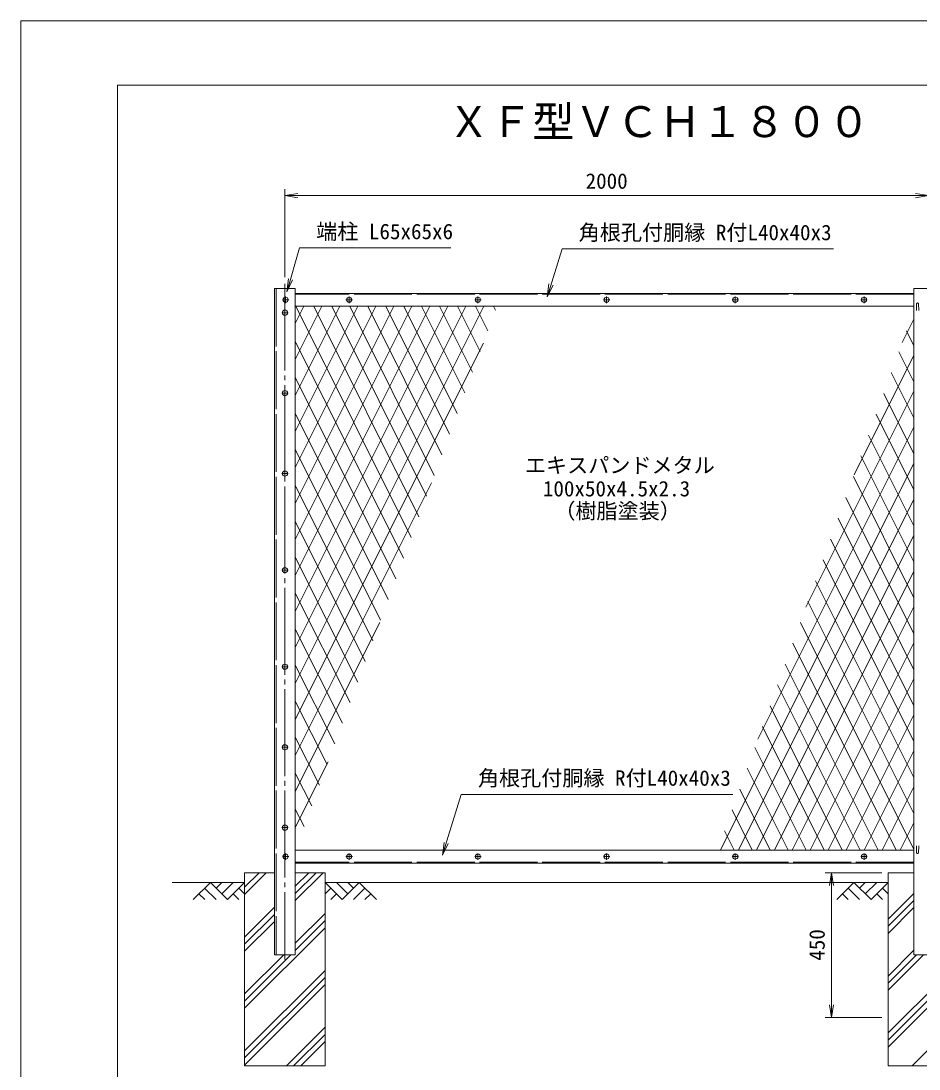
# Model space of a CAD drawing. Units: millimetres, scale not verified. Extents: x -4200 to 4200, y -2970 to 2970.
# Drawn here: x -4200 to -1409, y -286 to 2970 of the extents above; entities that cross this region are included whole.
import ezdxf
from ezdxf.enums import TextEntityAlignment as Align

# ---------------------------------------------------------------- set-up
doc = ezdxf.new("R2010")
doc.units = ezdxf.units.MM
doc.header["$LTSCALE"] = 15
doc.linetypes.add('LONG_CHAIN', pattern=[21, 18, -1, 1, -1])
doc.linetypes.add('LONG_DASHED2', pattern=[13, 12, -1])
for name, color, linetype, lineweight in [('0-0_D-STR1', 1, 'Continuous', 9), ('0-1_D-BMK', 2, 'LONG_CHAIN', 9), ('0-2_D-BGD', 7, 'Continuous', 9), ('0-3_D-STR4', 7, 'Continuous', 9), ('0-4_D-STR-DIM', 7, 'Continuous', 9), ('0-5_0', 7, 'Continuous', 9), ('0-6_D-STR-TXT', 7, 'Continuous', 9), ('0-8_D-DCR-HCH', 7, 'Continuous', 9), ('0-9_D-STR3', 3, 'Continuous', 9), ('0-A_D-STR2', 7, 'Continuous', 9), ('0-B_D-TTL', 2, 'Continuous', 9)]:
    doc.layers.add(name, color=color, linetype=linetype, lineweight=lineweight)
doc.layers.add('0-7_D-TTL-TXT', color=7, linetype='Continuous')
doc.styles.add('ＭＳ ゴシック', font='')
doc.styles.get('ＭＳ ゴシック').set_extended_font_data('MS Gothic')

# ---------------------------------------------------------------- blocks, each defined once
blk = doc.blocks.new('_Open')
at = {"layer": '0-5_0'}
blk.add_line((-15, 2.5), (0, 0), dxfattribs=at)
blk.add_lwpolyline([(-15, -2.5), (0, 0), (-15, 0)], dxfattribs=at)

msp = doc.modelspace()

# ---------------------------------------------------------------- linework, layer by layer
at = {"layer": '0-0_D-STR1'}
for p, q in [((-3412.66, 2138.72), (-3412.66, 68.72)), ((-3347.66, 2138.72), (-3412.66, 2138.72)), ((-3347.66, 68.72), (-3347.66, 2138.72)), ((-1425.16, 2123.72), (-3347.66, 2123.72)), ((-1416.66, 2092.1), (-1417.41, 2070.6)), ((-1410.66, 2092.1), (-1409.91, 2070.6)), ((-3347.66, 2083.72), (-1425.16, 2083.72)), ((-3347.66, 393.72), (-1425.16, 393.72)), ((-1416.66, 385.34), (-1417.41, 406.84)), ((-1410.66, 385.34), (-1409.91, 406.84)), ((-1425.16, 353.72), (-3347.66, 353.72)), ((-3412.66, 68.72), (-3347.66, 68.72)), ((-1425.16, 68.72), (-1335.16, 68.72))]:
    msp.add_line(p, q, dxfattribs=at)
at = {"layer": '0-0_D-STR1', "linetype": 'LONG_DASHED2'}
for p, q in [((-3406.66, 2138.72), (-3406.66, 68.72)), ((-1425.16, 2120.72), (-3347.66, 2120.72)), ((-1425.16, 356.72), (-3347.66, 356.72))]:
    msp.add_line(p, q, dxfattribs=at)
at = {"layer": '0-0_D-STR1'}
msp.add_lwpolyline([(-1425.16, 68.72), (-1425.16, 2138.72), (-1335.16, 2138.72)], dxfattribs=at)
for centre, start, end in [((-1413.66, 2090.85), 22.61986, 157.38014), ((-1413.66, 386.59), 202.61986, 337.38014)]:
    msp.add_arc(centre, 3.25, start, end, dxfattribs=at)
at = {"layer": '0-1_D-BMK'}
for p, q in [((-3380.16, 2153.72), (-3380.16, 53.72)), ((-3367.66, 2103.72), (-3387.66, 2103.72)), ((-3377.66, 2113.72), (-3377.66, 2093.72)), ((-3170.16, 2103.72), (-3190.16, 2103.72)), ((-3180.16, 2113.72), (-3180.16, 2093.72)), ((-2770.16, 2103.72), (-2790.16, 2103.72)), ((-2780.16, 2113.72), (-2780.16, 2093.72)), ((-2370.16, 2103.72), (-2390.16, 2103.72)), ((-2380.16, 2113.72), (-2380.16, 2093.72)), ((-1970.16, 2103.72), (-1990.16, 2103.72)), ((-1980.16, 2113.72), (-1980.16, 2093.72)), ((-1570.16, 2103.72), (-1590.16, 2103.72)), ((-1580.16, 2113.72), (-1580.16, 2093.72)), ((-3369.66, 2063.72), (-3389.66, 2063.72)), ((-3379.66, 2073.72), (-3379.66, 2053.72)), ((-3379.66, 1823.72), (-3379.66, 1803.72)), ((-3369.66, 1813.72), (-3389.66, 1813.72)), ((-3369.66, 1563.72), (-3389.66, 1563.72)), ((-3379.66, 1573.72), (-3379.66, 1553.72)), ((-3379.66, 1273.72), (-3379.66, 1253.72)), ((-3369.66, 1263.72), (-3389.66, 1263.72)), ((-3369.66, 963.72), (-3389.66, 963.72)), ((-3379.66, 973.72), (-3379.66, 953.72)), ((-3379.66, 723.72), (-3379.66, 703.72)), ((-3369.66, 713.72), (-3389.66, 713.72)), ((-3369.66, 463.72), (-3389.66, 463.72)), ((-3379.66, 473.72), (-3379.66, 453.72)), ((-3367.66, 373.72), (-3387.66, 373.72)), ((-3377.66, 383.72), (-3377.66, 363.72)), ((-3170.16, 373.72), (-3190.16, 373.72)), ((-3180.16, 363.72), (-3180.16, 383.72)), ((-2770.16, 373.72), (-2790.16, 373.72)), ((-2780.16, 363.72), (-2780.16, 383.72)), ((-2370.16, 373.72), (-2390.16, 373.72)), ((-2380.16, 363.72), (-2380.16, 383.72)), ((-1970.16, 373.72), (-1990.16, 373.72)), ((-1980.16, 363.72), (-1980.16, 383.72)), ((-1570.16, 373.72), (-1590.16, 373.72)), ((-1580.16, 363.72), (-1580.16, 383.72))]:
    msp.add_line(p, q, dxfattribs=at)
at = {"layer": '0-2_D-BGD'}
for p, q in [((-3505.16, 293.72), (-3730.16, 293.72)), ((-1505.16, 293.72), (-3255.16, 293.72))]:
    msp.add_line(p, q, dxfattribs=at)
at = {"layer": '0-3_D-STR4'}
for p, q in [((-3505.16, 323.72), (-3505.16, -276.28)), ((-3412.66, 323.72), (-3505.16, 323.72)), ((-3255.16, 323.72), (-3347.66, 323.72)), ((-3255.16, 323.72), (-3255.16, -276.28)), ((-1505.16, 323.72), (-1505.16, -276.28)), ((-1425.16, 323.72), (-1505.16, 323.72)), ((-3255.16, -276.28), (-3505.16, -276.28)), ((-1255.16, -276.28), (-1505.16, -276.28))]:
    msp.add_line(p, q, dxfattribs=at)
at = {"layer": '0-4_D-STR-DIM'}
for p, q in [((-3380.16, 2173.72), (-3380.16, 2447.5)), ((-3340.16, 2427.5), (-1420.16, 2427.5)), ((-1525.16, 323.72), (-1701.14, 323.72)), ((-1681.14, 283.72), (-1681.14, -86.28)), ((-1525.16, -126.28), (-1701.14, -126.28))]:
    msp.add_line(p, q, dxfattribs=at)
at = {"layer": '0-6_D-STR-TXT'}
for points in [[(-2863.81, 2265.01), (-3334.78, 2265.01), (-3372.87, 2130.74)], [(-1674.95, 2261.92), (-2518.69, 2261.92), (-2564.05, 2114.96)], [(-1988.15, 566.82), (-2831.89, 566.82), (-2889.62, 379.69)]]:
    msp.add_lwpolyline(points, dxfattribs=at)
at = {"layer": '0-8_D-DCR-HCH'}
for p, q in [((-3611.59, 293.72), (-3664.8, 240.51)), ((-3611.59, 293.72), (-3558.37, 240.51)), ((-3593.85, 275.98), (-3576.11, 293.72)), ((-3576.11, 258.25), (-3540.64, 293.72)), ((-3558.37, 240.51), (-3505.16, 293.72)), ((-3505.16, 256.48), (-3437.92, 323.72)), ((-3505.16, 278.58), (-3460.02, 323.72)), ((-3347.66, 237.2), (-3261.14, 323.72)), ((-3347.66, 259.3), (-3283.24, 323.72)), ((-3347.66, 281.4), (-3305.34, 323.72)), ((-3201.95, 240.51), (-3255.16, 293.72)), ((-3184.21, 258.25), (-3219.69, 293.72)), ((-3148.74, 293.72), (-3201.95, 240.51)), ((-3166.38, 275.89), (-3184.21, 293.72)), ((-3148.74, 293.72), (-3095.53, 240.51)), ((-1611.59, 293.72), (-1664.8, 240.51)), ((-1611.59, 293.72), (-1558.37, 240.51)), ((-1593.85, 275.98), (-1576.11, 293.72)), ((-1576.11, 258.25), (-1540.64, 293.72)), ((-1558.37, 240.51), (-1505.16, 293.72)), ((-3629.32, 275.98), (-3593.69, 240.51)), ((-3522.9, 275.98), (-3505.16, 258.33)), ((-3237.42, 275.98), (-3255.16, 258.33)), ((-3131, 275.98), (-3166.64, 240.51)), ((-1629.32, 275.98), (-1593.69, 240.51)), ((-1522.9, 275.98), (-1505.16, 258.33)), ((-3647.06, 258.25), (-3629.24, 240.51)), ((-3540.64, 258.25), (-3522.82, 240.51)), ((-3219.69, 258.25), (-3237.51, 240.51)), ((-3113.26, 258.25), (-3131.08, 240.51)), ((-1647.06, 258.25), (-1629.24, 240.51)), ((-1540.64, 258.25), (-1522.82, 240.51)), ((-1505.16, 179.35), (-1425.16, 259.35)), ((-1505.16, 157.26), (-1425.16, 237.26)), ((-3505.16, 123.9), (-3412.66, 216.4)), ((-3347.66, 104.62), (-3255.16, 197.12)), ((-1505.16, 135.16), (-1425.16, 215.16)), ((-3505.16, 101.8), (-3412.66, 194.3)), ((-3505.16, 79.7), (-3412.66, 172.2)), ((-3347.66, 82.52), (-3255.16, 175.02)), ((-3505.16, -97.07), (-3255.16, 152.93)), ((-3505.16, -74.98), (-3361.46, 68.72)), ((-3505.16, -52.88), (-3383.56, 68.72)), ((-1505.16, 2.58), (-1425.16, 82.58)), ((-1505.16, -174.2), (-1255.16, 75.8)), ((-1505.16, -41.62), (-1394.82, 68.72)), ((-1505.16, -19.52), (-1416.92, 68.72)), ((-1505.16, -196.3), (-1255.16, 53.7)), ((-3505.16, -229.66), (-3255.16, 20.34)), ((-1505.16, -218.39), (-1255.16, 31.61)), ((-3505.16, -251.75), (-3255.16, -1.75)), ((-3505.16, -273.85), (-3255.16, -23.85)), ((-1430.46, -276.28), (-1255.16, -100.98)), ((-3375.01, -276.28), (-3255.16, -156.43)), ((-3352.91, -276.28), (-3255.16, -178.53)), ((-3330.81, -276.28), (-3255.16, -200.63))]:
    msp.add_line(p, q, dxfattribs=at)
at = {"layer": '0-9_D-STR3'}
for centre in [(-3377.66, 2103.72), (-3180.16, 2103.72), (-2780.16, 2103.72), (-2380.16, 2103.72), (-1980.16, 2103.72), (-1580.16, 2103.72), (-3379.66, 2063.72), (-3379.66, 1813.72), (-3379.66, 1563.72), (-3379.66, 1263.72), (-3379.66, 963.72), (-3379.66, 713.72), (-3379.66, 463.72), (-3377.66, 373.72), (-3180.16, 373.72), (-2780.16, 373.72), (-2380.16, 373.72), (-1980.16, 373.72), (-1580.16, 373.72)]:
    msp.add_circle(centre, 8, dxfattribs=at)
at = {"layer": '0-A_D-STR2'}
for p, q in [((-3320.63, 2083.72), (-3347.66, 2029.66)), ((-3264.73, 2083.72), (-3347.66, 1917.85)), ((-3208.83, 2083.72), (-3347.66, 1806.05)), ((-3152.93, 2083.72), (-3347.66, 1694.25)), ((-3097.02, 2083.72), (-3347.66, 1582.44)), ((-3041.12, 2083.72), (-3347.66, 1470.64)), ((-2985.22, 2083.72), (-3347.66, 1358.84)), ((-2929.32, 2083.72), (-3347.66, 1247.03)), ((-2873.42, 2083.72), (-3347.66, 1135.23)), ((-2817.52, 2083.72), (-3347.66, 1023.43)), ((-2761.61, 2083.72), (-3347.66, 911.62)), ((-2987.06, 1365.43), (-3346.21, 2083.72)), ((-2963.24, 1429.61), (-3290.3, 2083.72)), ((-2939.43, 1493.78), (-3234.4, 2083.72)), ((-2915.62, 1557.96), (-3178.5, 2083.72)), ((-2891.8, 1622.13), (-3122.6, 2083.72)), ((-2867.99, 1686.3), (-3066.7, 2083.72)), ((-2844.17, 1750.48), (-3010.79, 2083.72)), ((-2820.36, 1814.65), (-2954.89, 2083.72)), ((-2796.54, 1878.82), (-2898.99, 2083.72)), ((-2772.73, 1943), (-2843.09, 2083.72)), ((-2748.91, 2007.17), (-2787.19, 2083.72)), ((-2725.1, 2071.34), (-2731.29, 2083.72)), ((-1425.16, 2043.72), (-1461.5, 1971.05)), ((-1425.16, 1960.77), (-1448.36, 2007.16)), ((-3010.87, 1301.26), (-3347.66, 1974.83)), ((-2763.09, 1968.96), (-3347.66, 799.82)), ((-1425.16, 1931.92), (-1611.07, 1560.1)), ((-1425.16, 1848.97), (-1471.91, 1942.45)), ((-3034.69, 1237.09), (-3347.66, 1863.03)), ((-1425.16, 1737.16), (-1495.46, 1877.75)), ((-1425.16, 1820.11), (-1760.64, 1149.15)), ((-1425.16, 1625.36), (-1519.01, 1813.05)), ((-3058.5, 1172.91), (-3347.66, 1751.23)), ((-1425.16, 1513.56), (-1542.56, 1748.34)), ((-1425.16, 1708.31), (-1910.22, 738.2)), ((-1425.16, 1401.75), (-1566.11, 1683.64)), ((-3082.32, 1108.74), (-3347.66, 1639.42)), ((-1425.16, 1596.51), (-2026.55, 393.72)), ((-1425.16, 1289.95), (-1589.66, 1618.94)), ((-2924.03, 1535.28), (-3347.66, 688.02)), ((-1425.16, 1178.15), (-1613.21, 1554.23)), ((-3106.13, 1044.57), (-3347.66, 1527.62)), ((-1425.16, 1484.7), (-1970.65, 393.72)), ((-1425.16, 1066.34), (-1636.76, 1489.53)), ((-3129.95, 980.39), (-3347.66, 1415.82)), ((-1425.16, 954.54), (-1660.31, 1424.83)), ((-1425.16, 1372.9), (-1914.75, 393.72)), ((-1425.16, 842.74), (-1683.86, 1360.12)), ((-3153.76, 916.22), (-3347.66, 1304.02)), ((-1425.16, 730.94), (-1707.41, 1295.42)), ((-1425.16, 1261.1), (-1858.85, 393.72)), ((-1425.16, 619.13), (-1730.96, 1230.72)), ((-3177.58, 852.05), (-3347.66, 1192.21)), ((-1425.16, 1149.29), (-1802.95, 393.72)), ((-1425.16, 507.33), (-1754.51, 1166.01)), ((-3084.97, 1101.61), (-3347.66, 576.22)), ((-3201.39, 787.87), (-3347.66, 1080.41)), ((-1425.16, 395.53), (-1778.06, 1101.31)), ((-1480.16, 393.72), (-1801.61, 1036.61)), ((-1425.16, 1037.49), (-1747.05, 393.72)), ((-3225.21, 723.7), (-3347.66, 968.61)), ((-1536.06, 393.72), (-1825.16, 971.9)), ((-1425.16, 925.69), (-1691.14, 393.72)), ((-1591.97, 393.72), (-1848.71, 907.2)), ((-3249.02, 659.53), (-3347.66, 856.8)), ((-1647.87, 393.72), (-1872.26, 842.5)), ((-1425.16, 813.88), (-1635.24, 393.72)), ((-1703.77, 393.72), (-1895.81, 777.79)), ((-3272.84, 595.35), (-3347.66, 745)), ((-1759.67, 393.72), (-1919.36, 713.09)), ((-1425.16, 702.08), (-1579.34, 393.72)), ((-3245.9, 667.93), (-3347.66, 464.41)), ((-3296.65, 531.18), (-3347.66, 633.2)), ((-1815.57, 393.72), (-1942.91, 648.39)), ((-1425.16, 590.28), (-1523.44, 393.72)), ((-1871.48, 393.72), (-1966.46, 583.68)), ((-3320.47, 467), (-3347.66, 521.39)), ((-1927.38, 393.72), (-1990.01, 518.98)), ((-1425.16, 478.47), (-1467.54, 393.72)), ((-1983.28, 393.72), (-2013.56, 454.28))]:
    msp.add_line(p, q, dxfattribs=at)
at = {"layer": '0-B_D-TTL', "color": 7}
msp.add_lwpolyline([(-4200.19, -2969.94), (4199.81, -2969.94), (4199.81, 2970.06), (-4200.19, 2970.06)], close=True, dxfattribs=at)
at = {"layer": '0-B_D-TTL'}
msp.add_lwpolyline([(-3900.19, 2770.06), (3899.81, 2770.06), (3899.81, -2769.94), (-3900.19, -2769.94)], close=True, dxfattribs=at)

# ---------------------------------------------------------------- block references
at = {"layer": '0-4_D-STR-DIM', "xscale": 2.666667, "yscale": 2.666667}
for p, rotation in [((-3380.16, 2427.5), 180), ((-1681.14, 323.72), 90), ((-1681.14, -126.28), 270)]:
    msp.add_blockref('_Open', p, dxfattribs=dict(at, rotation=rotation))
msp.add_blockref('_Open', (-1380.16, 2427.5), dxfattribs=at)
at = {"layer": '0-6_D-STR-TXT', "xscale": 2.666667, "yscale": 2.666667}
for p, rotation in [((-3373.41, 2128.81), 254.16392), ((-2564.64, 2113.05), 252.84683), ((-2890.21, 377.78), 252.85394)]:
    msp.add_blockref('_Open', p, dxfattribs=dict(at, rotation=rotation))

# ---------------------------------------------------------------- texts
at = {"layer": '0-4_D-STR-DIM', "style": 'ＭＳ ゴシック'}
msp.add_text('2000', height=48.06, dxfattribs=at).set_placement((-2445.41, 2434.25), align=Align.BOTTOM_LEFT)
msp.add_text('450', height=48.06, rotation=90, dxfattribs=at).set_placement((-1687.89, 50.22), align=Align.BOTTOM_LEFT)
at = {"layer": '0-6_D-STR-TXT', "style": 'ＭＳ ゴシック'}
for s, p in [('端柱 L65x65x6', (-3282.59, 2277.59)), ('角根孔付胴縁 R付L40x40x3', (-2466.75, 2274.5)), ('エキスパンドメタル', (-2633.88, 1551.12)), ('100x50x4.5x2.3', (-2578.19, 1478.39)), ('（樹脂塗装）', (-2542.62, 1409.19)), ('角根孔付胴縁 R付L40x40x3', (-2779.95, 579.4))]:
    msp.add_text(s, height=48.06, dxfattribs=at).set_placement(p, align=Align.BOTTOM_LEFT)
at = {"layer": '0-7_D-TTL-TXT', "style": 'ＭＳ ゴシック'}
msp.add_text('ＸＦ型ＶＣＨ１８００', height=96.22, dxfattribs=at).set_placement((-2873.82, 2580.23), align=Align.BOTTOM_LEFT)

doc.saveas('drawing.dxf')
